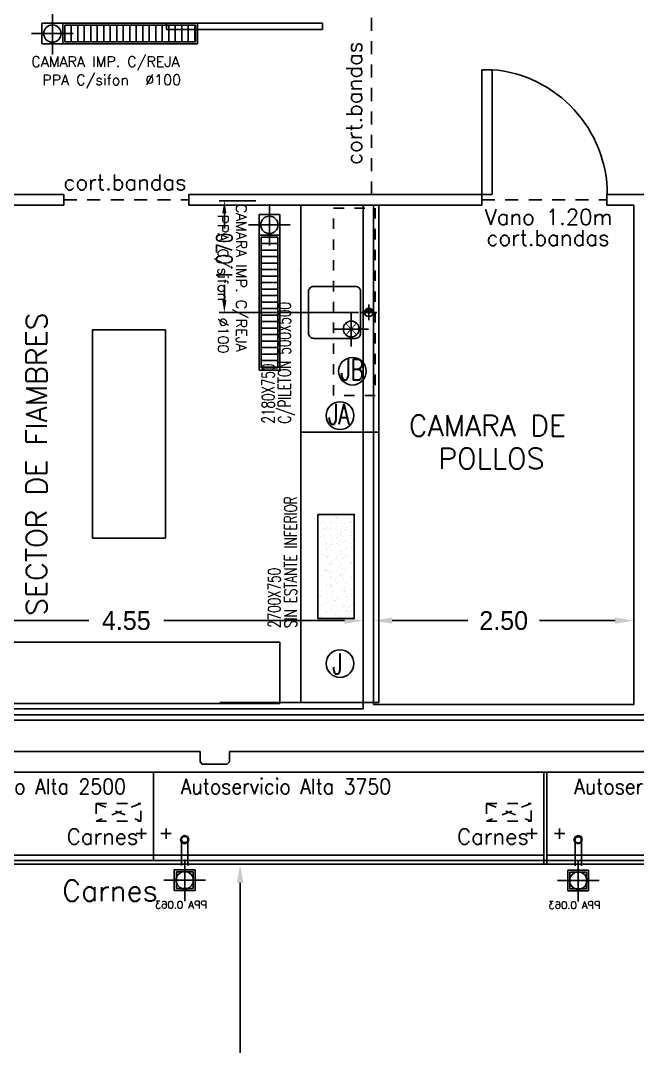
# Model space of a CAD drawing. Header units: metres. Extents: x 95 to 486, y 2972 to 3465.
# Drawn here: x 193.41 to 199.34, y 3024.58 to 3034.44 of the extents above; entities that cross this region are included whole.
import ezdxf
from ezdxf.enums import TextEntityAlignment as Align

# ---------------------------------------------------------------- set-up
doc = ezdxf.new("R2010")
doc.units = ezdxf.units.M
for name, pattern in [('HIDDEN', [0.375, 0.25, -0.125]), ('HIDDEN2', [0.1875, 0.125, -0.0625]), ('TRATTEGGIATA2', [0.375, 0.25, -0.125])]:
    doc.linetypes.add(name, pattern=pattern)
for name, color, linetype in [('0_CAMARAS', 4, 'Continuous'), ('0_MUROS', 7, 'Continuous'), ('C_COTAS', 5, 'Continuous'), ('E_EXHIBIDORAS', 1, 'Continuous'), ('E_INOXIGAS', 1, 'Continuous'), ('I-EXHIBIDORAS', 10, 'HIDDEN'), ('I_AGUA', 160, 'Continuous'), ('I_DESAGUES', 224, 'Continuous'), ('INO-AGUA', 161, 'Continuous'), ('INO-DESAGUES', 161, 'Continuous'), ('INOXI', 1, 'Continuous'), ('T_ITEMS', 142, 'Continuous'), ('T_TEXTOS', 3, 'Continuous'), ('T_TEXTOS-EQUIPAMIENTO', 5, 'Continuous')]:
    doc.layers.add(name, color=color, linetype=linetype)
doc.styles.add('ROMANS', font='romans.shx', dxfattribs={"width": 0.8, "height": 0.15})
doc.styles.add('TESTI15', font='romans.shx', dxfattribs={"width": 0.9, "height": 1.5})
doc.dimstyles.new('PLANOS', dxfattribs={"dimscale": 0, "dimtxt": 0.12, "dimasz": 0.12, "dimexe": 0.05, "dimexo": 0.02, "dimgap": 0.04, "dimtad": 0, "dimdec": 3, "dimrnd": 0.005, "dimzin": 0, "dimdsep": 46, "dimtxsty": 'ROMANS', "dimcen": 2.5, "dimadec": 0, "dimazin": 0, "dimtfac": 1, "dimtdec": 3, "dimtmove": 2, "dimatfit": 3, "dimfxl": 1, "dimtolj": 1, "dimtzin": 0, "dimarcsym": 0})
doc.dimstyles.new('STANDARD$0', dxfattribs={"dimtxt": 0.2, "dimasz": 0.18, "dimexe": 0.18, "dimexo": 0.0625, "dimgap": 0.09, "dimtad": 0, "dimzin": 0, "dimdsep": 46, "dimtxsty": 'ROMANS', "dimblk": 'OBLIQUE', "dimsah": 1, "dimcen": 0.09, "dimse1": 1, "dimse2": 1, "dimadec": 0, "dimazin": 0, "dimtfac": 1, "dimtofl": 0, "dimtmove": 0, "dimatfit": 3, "dimldrblk": 'OBLIQUE', "dimfxl": 1, "dimtolj": 1, "dimtzin": 0, "dimarcsym": 0})

# ---------------------------------------------------------------- blocks, each defined once
blk = doc.blocks.new('*D36')
at = {"layer": 'C_COTAS', "color": 0, "lineweight": -2, "transparency": 16777216}
for p, q in [((196.41, 3026.3361), (195.3419, 3026.3361)), ((195.5219, 3026.1561), (195.5219, 3024.5252)), ((195.5219, 3022.1743), (195.5219, 3023.8052)), ((196.3204, 3021.9943), (195.3419, 3021.9943))]:
    blk.add_line(p, q, dxfattribs=at)
at = {"layer": 'C_COTAS', "color": 0, "transparency": 16777216}
for points in [[(195.4919, 3026.1561), (195.5519, 3026.1561), (195.5219, 3026.3361)], [(195.4919, 3022.1743), (195.5519, 3022.1743), (195.5219, 3021.9943)]]:
    blk.add_solid(points, dxfattribs=at)
at = {"layer": 'DEFPOINTS', "color": 0, "transparency": 16777216}
for p in [(195.5219, 3026.3361), (196.4725, 3026.3361), (196.3829, 3021.9943)]:
    blk.add_point(p, dxfattribs=at)
at = {"layer": 'C_COTAS', "color": 0, "transparency": 16777216, "insert": (195.5219, 3024.1652), "char_height": 0.18, "attachment_point": 5, "rotation": 90}
blk.add_mtext('\\A1;4.34', dxfattribs=at)
blk = doc.blocks.new('*D42')
at = {"layer": 'C_COTAS', "color": 0, "lineweight": -2, "transparency": 16777216}
for p, q in [((192.1537, 3027.8935), (192.1537, 3028.8572)), ((196.7037, 3027.8935), (196.7037, 3028.8572)), ((192.3337, 3028.6772), (194.0687, 3028.6772)), ((196.5237, 3028.6772), (194.7887, 3028.6772))]:
    blk.add_line(p, q, dxfattribs=at)
at = {"layer": 'C_COTAS', "color": 0, "transparency": 16777216}
for points in [[(192.3337, 3028.7072), (192.3337, 3028.6472), (192.1537, 3028.6772)], [(196.5237, 3028.7072), (196.5237, 3028.6472), (196.7037, 3028.6772)]]:
    blk.add_solid(points, dxfattribs=at)
at = {"layer": 'DEFPOINTS', "color": 0, "transparency": 16777216}
for p in [(196.7037, 3028.6772), (192.1537, 3027.831), (196.7037, 3027.831)]:
    blk.add_point(p, dxfattribs=at)
at = {"layer": 'C_COTAS', "color": 0, "transparency": 16777216, "insert": (194.4287, 3028.6772), "char_height": 0.18, "attachment_point": 5}
blk.add_mtext('\\A1;4.55', dxfattribs=at)
blk = doc.blocks.new('*D43')
at = {"layer": 'C_COTAS', "color": 0, "lineweight": -2, "transparency": 16777216}
for p, q in [((196.8037, 3027.9335), (196.8037, 3028.8572)), ((199.3037, 3027.9335), (199.3037, 3028.8572)), ((196.9837, 3028.6772), (197.7087, 3028.6772)), ((199.1237, 3028.6772), (198.3987, 3028.6772))]:
    blk.add_line(p, q, dxfattribs=at)
at = {"layer": 'C_COTAS', "color": 0, "transparency": 16777216}
for points in [[(196.9837, 3028.7072), (196.9837, 3028.6472), (196.8037, 3028.6772)], [(199.1237, 3028.7072), (199.1237, 3028.6472), (199.3037, 3028.6772)]]:
    blk.add_solid(points, dxfattribs=at)
at = {"layer": 'DEFPOINTS', "color": 0, "transparency": 16777216}
for p in [(199.3037, 3028.6772), (196.8037, 3027.871), (199.3037, 3027.871)]:
    blk.add_point(p, dxfattribs=at)
at = {"layer": 'C_COTAS', "color": 0, "transparency": 16777216, "insert": (198.0537, 3028.6772), "char_height": 0.18, "attachment_point": 5}
blk.add_mtext('\\A1;2.50', dxfattribs=at)
blk = doc.blocks.new('*D58')
at = {"layer": 'DEFPOINTS', "color": 0, "transparency": 16777216}
for p in [(195.3705, 3032.711), (195.6937, 3032.711), (196.6787, 3031.6396)]:
    blk.add_point(p, dxfattribs=at)
at = {"layer": 'I_AGUA', "color": 0, "lineweight": -2, "transparency": 16777216}
for p, q in [((195.6737, 3032.711), (195.3205, 3032.711)), ((195.3705, 3032.591), (195.3705, 3032.4467)), ((195.3705, 3031.7596), (195.3705, 3031.9039)), ((196.6587, 3031.6396), (195.3205, 3031.6396))]:
    blk.add_line(p, q, dxfattribs=at)
at = {"layer": 'I_AGUA', "color": 0, "transparency": 16777216}
for points in [[(195.3505, 3032.591), (195.3905, 3032.591), (195.3705, 3032.711)], [(195.3505, 3031.7596), (195.3905, 3031.7596), (195.3705, 3031.6396)]]:
    blk.add_solid(points, dxfattribs=at)
at = {"layer": 'I_AGUA', "color": 0, "transparency": 16777216, "insert": (195.3705, 3032.1753), "char_height": 0.15, "attachment_point": 5, "rotation": 90, "style": 'ROMANS'}
blk.add_mtext('\\A1;1.070', dxfattribs=at)
blk = doc.blocks.new('AAFF')
at = {"layer": 'I_AGUA', "color": 14}
for p, q in [((0, -0.0758), (0, 0.0757)), ((-0.0757, 0), (0.0757, 0))]:
    blk.add_line(p, q, dxfattribs=at)
at = {"layer": 'I_AGUA'}
blk.add_circle((0, 0), 0.0407, dxfattribs=at)
blk = doc.blocks.new('A$C58FD04BF')
at = {"layer": 'INO-AGUA'}
for points in [[(0, 0.0815, 0.414214), (-0.0407, 0.0407), (0, 0.0407)], [(0, 0), (0, 0.0407), (-0.0407, 0.0407, 0.414214)]]:
    blk.add_hatch(color=256, dxfattribs=at).paths.add_polyline_path(points)
blk.add_blockref('AAFF', (0, 0.0408), dxfattribs=at)
blk = doc.blocks.new('AADES')
at = {"layer": 'INO-DESAGUES', "color": 14}
for p, q in [((0, 0.1664), (0, -0.1664)), ((-0.1663, 0), (0.1664, 0))]:
    blk.add_line(p, q, dxfattribs=at)
at = {"layer": 'INO-DESAGUES', "const_width": 0.008}
for points in [[(-0.057, 0.0508), (0.057, -0.0509)], [(0.0552, 0.0528), (-0.0552, -0.0527)]]:
    blk.add_lwpolyline(points, dxfattribs=at)
at = {"layer": 'INO-DESAGUES'}
blk.add_circle((0, 0), 0.0764, dxfattribs=at)
blk = doc.blocks.new('500X500')
at = {"color": 40}
blk.add_lwpolyline([(0.15, -0.575), (0.15, -0.175, -0.414214), (0.2, -0.125), (0.6, -0.125, -0.414214), (0.65, -0.175), (0.65, -0.575, -0.414214), (0.6, -0.625), (0.2, -0.625, -0.414214)], format="xyb", close=True, dxfattribs=at)
at = {"layer": 'INOXI', "color": 8}
for p in [(0, 0), (0.8, 0), (0, -0.7), (0.8, -0.7)]:
    blk.add_point(p, dxfattribs=at)
at = {"layer": 'INO-AGUA', "linetype": 'Continuous'}
blk.add_blockref('A$C58FD04BF', (0.4, -0.086), dxfattribs=at)
at = {"layer": 'INO-DESAGUES'}
blk.add_blockref('AADES', (0.56, -0.2151), dxfattribs=at)
blk = doc.blocks.new('*X12')
at = {"color": 0}
for p, q in [((1.0396, 1.302), (1.0396, 1.302)), ((1.0656, 1.3054), (1.0656, 1.3054)), ((1.0726, 1.3217), (1.0726, 1.3217)), ((1.0729, 1.3171), (1.0729, 1.3171)), ((1.0818, 1.3133), (1.0818, 1.3133)), ((1.1062, 1.3108), (1.1062, 1.3108)), ((1.1484, 1.3183), (1.1484, 1.3183)), ((1.1741, 1.3197), (1.1741, 1.3197)), ((1.2002, 1.3231), (1.2002, 1.3231)), ((1.2008, 1.3165), (1.2008, 1.3165)), ((1.2408, 1.3285), (1.2408, 1.3285)), ((1.2757, 1.3173), (1.2757, 1.3173)), ((1.3041, 1.3186), (1.3041, 1.3186)), ((1.3087, 1.3374), (1.3087, 1.3374)), ((1.3348, 1.3408), (1.3348, 1.3408)), ((1.3359, 1.3213), (1.3359, 1.3213)), ((1.3754, 1.3462), (1.3754, 1.3462)), ((1.4598, 1.3189), (1.4598, 1.3189)), ((1.4668, 1.323), (1.4668, 1.323)), ((1.4757, 1.3156), (1.4757, 1.3156)), ((1.4849, 1.3072), (1.4849, 1.3072)), ((1.5947, 1.3224), (1.5947, 1.3224)), ((1.6155, 1.3191), (1.6155, 1.3191)), ((1.6787, 1.3112), (1.6787, 1.3112)), ((1.7297, 1.3273), (1.7297, 1.3273)), ((1.7712, 1.3194), (1.7712, 1.3194)), ((1.8606, 1.3289), (1.8606, 1.3289)), ((1.8788, 1.3095), (1.8788, 1.3095)), ((1.888, 1.301), (1.888, 1.301)), ((1.8932, 1.2849), (1.8932, 1.2849)), ((1.9192, 1.2883), (1.9192, 1.2883)), ((1.9269, 1.3197), (1.9269, 1.3197)), ((1.9599, 1.2937), (1.9599, 1.2937)), ((1.9885, 1.3283), (1.9885, 1.3283)), ((1.0055, 1.2653), (1.0055, 1.2653)), ((1.033, 1.1928), (1.033, 1.1928)), ((1.0761, 1.2207), (1.0761, 1.2207)), ((1.0918, 1.2549), (1.0918, 1.2549)), ((1.1128, 1.2414), (1.1128, 1.2414)), ((1.1253, 1.2734), (1.1253, 1.2734)), ((1.1405, 1.2702), (1.1405, 1.2702)), ((1.1523, 1.1874), (1.1523, 1.1874)), ((1.1751, 1.2278), (1.1751, 1.2278)), ((1.1843, 1.2194), (1.1843, 1.2194)), ((1.1887, 1.1931), (1.1887, 1.1931)), ((1.204, 1.2201), (1.204, 1.2201)), ((1.2202, 1.1963), (1.2202, 1.1963)), ((1.2463, 1.1997), (1.2463, 1.1997)), ((1.2475, 1.2552), (1.2475, 1.2552)), ((1.2685, 1.2417), (1.2685, 1.2417)), ((1.2714, 1.2719), (1.2714, 1.2719)), ((1.2869, 1.2051), (1.2869, 1.2051)), ((1.3254, 1.2717), (1.3254, 1.2717)), ((1.3346, 1.2633), (1.3346, 1.2633)), ((1.339, 1.225), (1.339, 1.225)), ((1.3445, 1.1934), (1.3445, 1.1934)), ((1.3548, 1.214), (1.3548, 1.214)), ((1.3781, 1.2234), (1.3781, 1.2234)), ((1.3809, 1.2175), (1.3809, 1.2175)), ((1.3993, 1.2713), (1.3993, 1.2713)), ((1.4032, 1.2554), (1.4032, 1.2554)), ((1.4215, 1.2228), (1.4215, 1.2228)), ((1.4243, 1.242), (1.4243, 1.242)), ((1.4699, 1.2267), (1.4699, 1.2267)), ((1.4894, 1.2317), (1.4894, 1.2317)), ((1.5002, 1.1937), (1.5002, 1.1937)), ((1.5154, 1.2352), (1.5154, 1.2352)), ((1.5284, 1.2673), (1.5284, 1.2673)), ((1.5344, 1.2761), (1.5344, 1.2761)), ((1.5561, 1.2405), (1.5561, 1.2405)), ((1.5589, 1.2557), (1.5589, 1.2557)), ((1.5782, 1.2217), (1.5782, 1.2217)), ((1.58, 1.2423), (1.58, 1.2423)), ((1.5874, 1.2133), (1.5874, 1.2133)), ((1.5978, 1.226), (1.5978, 1.226)), ((1.624, 1.2495), (1.624, 1.2495)), ((1.65, 1.2529), (1.65, 1.2529)), ((1.6559, 1.1939), (1.6559, 1.1939)), ((1.6652, 1.2778), (1.6652, 1.2778)), ((1.6907, 1.2582), (1.6907, 1.2582)), ((1.7146, 1.256), (1.7146, 1.256)), ((1.7285, 1.2656), (1.7285, 1.2656)), ((1.7329, 1.2309), (1.7329, 1.2309)), ((1.7357, 1.2426), (1.7357, 1.2426)), ((1.7377, 1.2571), (1.7377, 1.2571)), ((1.7586, 1.2672), (1.7586, 1.2672)), ((1.7812, 1.2173), (1.7812, 1.2173)), ((1.7846, 1.2706), (1.7846, 1.2706)), ((1.7932, 1.2772), (1.7932, 1.2772)), ((1.8116, 1.1942), (1.8116, 1.1942)), ((1.8253, 1.276), (1.8253, 1.276)), ((1.8637, 1.2326), (1.8637, 1.2326)), ((1.8703, 1.2563), (1.8703, 1.2563)), ((1.8914, 1.2429), (1.8914, 1.2429)), ((1.9282, 1.282), (1.9282, 1.282)), ((1.9313, 1.1857), (1.9313, 1.1857)), ((1.9315, 1.2612), (1.9315, 1.2612)), ((1.9673, 1.1945), (1.9673, 1.1945)), ((1.9813, 1.2156), (1.9813, 1.2156)), ((1.9905, 1.2071), (1.9905, 1.2071)), ((1.9916, 1.232), (1.9916, 1.232)), ((1.0086, 1.169), (1.0086, 1.169)), ((1.0177, 1.1696), (1.0177, 1.1696)), ((1.0248, 1.184), (1.0248, 1.184)), ((1.034, 1.1755), (1.034, 1.1755)), ((1.0775, 1.1356), (1.0775, 1.1356)), ((1.0792, 1.1244), (1.0792, 1.1244)), ((1.0857, 1.1786), (1.0857, 1.1786)), ((1.1117, 1.182), (1.1117, 1.182)), ((1.1273, 1.09), (1.1273, 1.09)), ((1.1321, 1.1297), (1.1321, 1.1297)), ((1.1437, 1.1739), (1.1437, 1.1739)), ((1.1532, 1.1162), (1.1532, 1.1162)), ((1.2071, 1.1238), (1.2071, 1.1238)), ((1.2278, 1.1795), (1.2278, 1.1795)), ((1.2746, 1.1755), (1.2746, 1.1755)), ((1.2776, 1.1339), (1.2776, 1.1339)), ((1.2868, 1.1255), (1.2868, 1.1255)), ((1.2878, 1.13), (1.2878, 1.13)), ((1.3089, 1.1165), (1.3089, 1.1165)), ((1.3303, 1.0856), (1.3303, 1.0856)), ((1.3422, 1.1286), (1.3422, 1.1286)), ((1.4009, 1.0906), (1.4009, 1.0906)), ((1.4025, 1.1749), (1.4025, 1.1749)), ((1.427, 1.0941), (1.427, 1.0941)), ((1.4279, 1.1778), (1.4279, 1.1778)), ((1.4371, 1.1694), (1.4371, 1.1694)), ((1.4436, 1.1302), (1.4436, 1.1302)), ((1.4646, 1.1168), (1.4646, 1.1168)), ((1.4676, 1.0994), (1.4676, 1.0994)), ((1.4731, 1.1303), (1.4731, 1.1303)), ((1.4806, 1.1295), (1.4806, 1.1295)), ((1.5355, 1.1084), (1.5355, 1.1084)), ((1.5375, 1.1798), (1.5375, 1.1798)), ((1.5615, 1.1118), (1.5615, 1.1118)), ((1.5993, 1.1305), (1.5993, 1.1305)), ((1.601, 1.1297), (1.601, 1.1297)), ((1.6022, 1.1171), (1.6022, 1.1171)), ((1.6203, 1.1171), (1.6203, 1.1171)), ((1.6309, 1.1734), (1.6309, 1.1734)), ((1.6684, 1.1814), (1.6684, 1.1814)), ((1.6701, 1.1261), (1.6701, 1.1261)), ((1.6807, 1.1278), (1.6807, 1.1278)), ((1.6899, 1.1193), (1.6899, 1.1193)), ((1.6961, 1.1295), (1.6961, 1.1295)), ((1.736, 1.1346), (1.736, 1.1346)), ((1.7368, 1.1349), (1.7368, 1.1349)), ((1.755, 1.1308), (1.755, 1.1308)), ((1.7761, 1.1174), (1.7761, 1.1174)), ((1.7963, 1.1808), (1.7963, 1.1808)), ((1.8047, 1.1438), (1.8047, 1.1438)), ((1.8307, 1.1472), (1.8307, 1.1472)), ((1.831, 1.1717), (1.831, 1.1717)), ((1.8402, 1.1632), (1.8402, 1.1632)), ((1.8669, 1.1362), (1.8669, 1.1362)), ((1.8714, 1.1526), (1.8714, 1.1526)), ((1.8837, 1.1234), (1.8837, 1.1234)), ((1.9107, 1.1311), (1.9107, 1.1311)), ((1.9318, 1.1177), (1.9318, 1.1177)), ((1.9345, 1.0894), (1.9345, 1.0894)), ((1.9393, 1.1615), (1.9393, 1.1615)), ((1.9653, 1.1649), (1.9653, 1.1649)), ((1.9948, 1.1356), (1.9948, 1.1356)), ((1.0118, 1.0727), (1.0118, 1.0727)), ((1.0168, 1.0042), (1.0168, 1.0042)), ((1.0232, 1.0409), (1.0232, 1.0409)), ((1.0638, 1.0463), (1.0638, 1.0463)), ((1.0734, 1.0676), (1.0734, 1.0676)), ((1.0824, 1.0281), (1.0824, 1.0281)), ((1.1318, 1.0552), (1.1318, 1.0552)), ((1.1365, 1.0816), (1.1365, 1.0816)), ((1.1468, 1.0775), (1.1468, 1.0775)), ((1.1578, 1.0586), (1.1578, 1.0586)), ((1.1725, 1.0045), (1.1725, 1.0045)), ((1.18, 1.0417), (1.18, 1.0417)), ((1.1984, 1.064), (1.1984, 1.064)), ((1.2103, 1.0274), (1.2103, 1.0274)), ((1.2291, 1.0679), (1.2291, 1.0679)), ((1.2663, 1.0729), (1.2663, 1.0729)), ((1.2777, 1.0792), (1.2777, 1.0792)), ((1.2924, 1.0763), (1.2924, 1.0763)), ((1.3282, 1.0048), (1.3282, 1.0048)), ((1.333, 1.0817), (1.333, 1.0817)), ((1.3453, 1.0323), (1.3453, 1.0323)), ((1.3801, 1.04), (1.3801, 1.04)), ((1.3848, 1.0682), (1.3848, 1.0682)), ((1.3893, 1.0316), (1.3893, 1.0316)), ((1.4056, 1.0786), (1.4056, 1.0786)), ((1.4762, 1.034), (1.4762, 1.034)), ((1.4839, 1.005), (1.4839, 1.005)), ((1.5304, 1.0839), (1.5304, 1.0839)), ((1.5396, 1.0755), (1.5396, 1.0755)), ((1.5405, 1.0685), (1.5405, 1.0685)), ((1.5407, 1.0834), (1.5407, 1.0834)), ((1.5831, 1.0356), (1.5831, 1.0356)), ((1.6041, 1.0334), (1.6041, 1.0334)), ((1.6396, 1.0053), (1.6396, 1.0053)), ((1.6715, 1.0851), (1.6715, 1.0851)), ((1.6962, 1.0687), (1.6962, 1.0687)), ((1.7162, 1.0027), (1.7162, 1.0027)), ((1.7334, 1.0795), (1.7334, 1.0795)), ((1.7392, 1.0382), (1.7392, 1.0382)), ((1.7422, 1.0061), (1.7422, 1.0061)), ((1.7829, 1.0115), (1.7829, 1.0115)), ((1.7832, 1.0339), (1.7832, 1.0339)), ((1.7924, 1.0254), (1.7924, 1.0254)), ((1.7953, 1.0056), (1.7953, 1.0056)), ((1.7995, 1.0845), (1.7995, 1.0845)), ((1.8508, 1.0204), (1.8508, 1.0204)), ((1.852, 1.069), (1.852, 1.069)), ((1.87, 1.0399), (1.87, 1.0399)), ((1.8768, 1.0238), (1.8768, 1.0238)), ((1.9175, 1.0292), (1.9175, 1.0292)), ((1.9335, 1.0778), (1.9335, 1.0778)), ((1.9427, 1.0693), (1.9427, 1.0693)), ((1.9511, 1.0059), (1.9511, 1.0059)), ((1.9854, 1.0381), (1.9854, 1.0381)), ((1.9862, 1.0295), (1.9862, 1.0295)), ((1.9979, 1.0393), (1.9979, 1.0393))]:
    blk.add_line(p, q, dxfattribs=at)
blk = doc.blocks.new('Tc100')
at = {"color": 40}
blk.add_lwpolyline([(-0.4974, -0.1777), (-0.4974, 0.1723), (0.5026, 0.1723), (0.5026, -0.1777)], close=True, dxfattribs=at)
at = {"color": 9}
blk.add_blockref('*X12', (-1.4974, -1.1777), dxfattribs=at)
blk = doc.blocks.new('lateral derecho')
at = {"layer": 'E_EXHIBIDORAS', "color": 1}
for p, q in [((412153.2, 429715.3), (412153.2, 430550.3)), ((412153.2, 430550.3), (412153.2, 429700.3)), ((412153.2, 430550.3), (412153.2, 429700.3)), ((412153.2, 430550.3), (412153.2, 429700.3))]:
    blk.add_line(p, q, dxfattribs=at)
at = {"layer": 'E_EXHIBIDORAS'}
for p in [(412153.2, 429665.3), (412183.2, 430550.3)]:
    blk.add_line(p, (412153.2, 430550.3), dxfattribs=at)
at = {"layer": 'E_EXHIBIDORAS', "color": 3, "linetype": 'ByBlock'}
for p, q in [((412153.2, 429665.3), (412153.2, 430550.3)), ((412183.2, 429665.3), (412183.2, 430550.3)), ((412183.2, 429665.3), (412183.2, 430550.3)), ((412183.2, 429665.3), (412183.2, 430550.3)), ((412168.2, 429700.3), (412153.2, 429700.3)), ((412153.2, 429665.3), (412183.2, 429665.3))]:
    blk.add_line(p, q, dxfattribs=at)
at = {"layer": 'E_EXHIBIDORAS', "color": 3}
blk.add_line((412183.2, 429665.3), (412183.2, 430550.3), dxfattribs=at)
at = {"layer": 'E_EXHIBIDORAS', "color": 1, "linetype": 'ByBlock'}
blk.add_line((412183.2, 429665.3), (412183.2, 429715.3), dxfattribs=at)
at = {"layer": 'E_EXHIBIDORAS', "color": 3, "linetype": 'ByBlock'}
blk.add_arc((412167.3, 429716.1), 15.8, 272.96352, 357.03648, dxfattribs=at)
blk = doc.blocks.new('2500')
at = {"layer": 'E_EXHIBIDORAS'}
for p, q in [((411945.5, 428701.4), (409445.5, 428701.4)), ((409445.5, 428701.4), (409445.5, 427851.4)), ((411945.5, 428701.4), (411945.5, 427851.4)), ((409567.1, 428111.4), (409517.1, 428111.4)), ((409567.1, 428111.4), (409567.1, 428161.4)), ((409567.1, 428111.4), (409567.1, 428061.4)), ((409567.1, 428111.4), (409617.1, 428111.4)), ((411830.5, 428111.4), (411780.5, 428111.4)), ((411830.5, 428111.4), (411830.5, 428161.4)), ((411830.5, 428111.4), (411830.5, 428061.4)), ((411830.5, 428111.4), (411880.5, 428111.4)), ((409705.5, 428053.5), (409717, 428081.5)), ((409716.8, 428025.5), (409705.5, 428053.5)), ((409745.5, 428013.4), (409716.8, 428025.5)), ((409717, 428081.5), (409744.9, 428093.4)), ((409744.9, 428093.4), (409773.6, 428081.9)), ((409745.5, 427903.4), (409745.5, 428053.4)), ((409773.9, 428025.3), (409745.5, 428013.4)), ((409773.6, 428081.9), (409785.5, 428053.3)), ((409785.5, 428053.3), (409773.9, 428025.3)), ((409445.5, 427851.4), (411945.5, 427851.4)), ((411915.5, 427816.4), (411945.5, 427816.4))]:
    blk.add_line(p, q, dxfattribs=at)
at = {"layer": 'E_EXHIBIDORAS', "linetype": 'TRATTEGGIATA2'}
for p, q in [((411395.5, 428401.4), (411825.5, 428401.4)), ((411395.5, 428401.4), (411825.5, 428231.4)), ((411825.5, 428401.4), (411395.5, 428231.4)), ((411395.5, 428401.4), (411395.5, 428231.4)), ((411825.5, 428231.4), (411825.5, 428401.4)), ((411395.5, 428231.4), (411825.5, 428231.4))]:
    blk.add_line(p, q, dxfattribs=at)
at = {"layer": 'E_EXHIBIDORAS', "color": 3}
for p, q in [((409445.5, 427903.4), (411945.5, 427903.4)), ((411945.5, 427816.4), (409445.5, 427816.4))]:
    blk.add_line(p, q, dxfattribs=at)
at = {"layer": 'E_EXHIBIDORAS', "color": 5, "style": 'TESTI15', "width": 0.9}
blk.add_text('Autoservicio Alta 2500', height=147.999, dxfattribs=at).set_placement((410671.8, 428567.6), align=Align.MIDDLE)
blk = doc.blocks.new('3750')
at = {"layer": 'E_EXHIBIDORAS'}
for p, q in [((411945.5, 430550.3), (408195.5, 430550.3)), ((408195.5, 430550.3), (408195.5, 429700.3)), ((411945.5, 430550.3), (411945.5, 429700.3)), ((408317.1, 429960.3), (408317.1, 430010.3)), ((411830.5, 429960.3), (411830.5, 430010.3)), ((408317.1, 429960.3), (408267.1, 429960.3)), ((408317.1, 429960.3), (408317.1, 429910.3)), ((408317.1, 429960.3), (408367.1, 429960.3)), ((408455.5, 429902.3), (408467, 429930.3)), ((408466.8, 429874.4), (408455.5, 429902.3)), ((408467, 429930.3), (408494.9, 429942.2)), ((408494.9, 429942.2), (408523.6, 429930.7)), ((408523.6, 429930.7), (408535.5, 429902.2)), ((408535.5, 429902.2), (408523.9, 429874.1)), ((411830.5, 429960.3), (411780.5, 429960.3)), ((411830.5, 429960.3), (411830.5, 429910.3)), ((411830.5, 429960.3), (411880.5, 429960.3)), ((408495.5, 429862.3), (408466.8, 429874.4)), ((408523.9, 429874.1), (408495.5, 429862.3)), ((408195.5, 429700.3), (411945.5, 429700.3)), ((410695.5, 429665.3), (408195.5, 429665.3)), ((411915.5, 429665.3), (411945.5, 429665.3))]:
    blk.add_line(p, q, dxfattribs=at)
at = {"layer": 'E_EXHIBIDORAS', "linetype": 'TRATTEGGIATA2'}
for p, q in [((411395.5, 430250.3), (411825.5, 430250.3)), ((411395.5, 430250.3), (411825.5, 430080.3)), ((411825.5, 430250.3), (411395.5, 430080.3)), ((411395.5, 430250.3), (411395.5, 430080.3)), ((411825.5, 430080.3), (411825.5, 430250.3)), ((411395.5, 430080.3), (411825.5, 430080.3))]:
    blk.add_line(p, q, dxfattribs=at)
at = {"layer": 'E_EXHIBIDORAS', "color": 3}
for p, q in [((408195.5, 429752.3), (411945.5, 429752.3)), ((411945.5, 429665.3), (408195.5, 429665.3))]:
    blk.add_line(p, q, dxfattribs=at)
at = {"layer": 'E_EXHIBIDORAS', "color": 5, "style": 'TESTI15', "width": 0.9}
blk.add_text('Autoservicio Alta 3750', height=147.999, dxfattribs=at).set_placement((409469, 430416.8), align=Align.MIDDLE)
blk = doc.blocks.new('ppa 0.063')
at = {"layer": 'I_DESAGUES'}
for p, q in [((344.6073, -182.2272), (344.6073, -182.6272)), ((344.5073, -182.5273), (344.5073, -182.3272)), ((344.5073, -182.5273), (344.5073, -182.3272)), ((344.5073, -182.5273), (344.5073, -182.3272)), ((344.5073, -182.5273), (344.5073, -182.3272)), ((344.5073, -182.3272), (344.7073, -182.3272)), ((344.7073, -182.3272), (344.5073, -182.3272)), ((344.6873, -182.3472), (344.5273, -182.3472)), ((344.5273, -182.3472), (344.5273, -182.5073)), ((344.6873, -182.5073), (344.6873, -182.3472)), ((344.7073, -182.5273), (344.7073, -182.3272)), ((344.4073, -182.4272), (344.8073, -182.4272)), ((344.7073, -182.5273), (344.5073, -182.5273)), ((344.5073, -182.5273), (344.7073, -182.5273)), ((344.5273, -182.5073), (344.6873, -182.5073))]:
    blk.add_line(p, q, dxfattribs=at)
blk.add_circle((344.6073, -182.4272), 0.0833, dxfattribs=at)
at = {"layer": 'I_DESAGUES', "style": 'ROMANS'}
blk.add_text('PPA 0.063', height=0.07, dxfattribs=at).set_placement((344.643, -182.6636), align=Align.MIDDLE_CENTER)

msp = doc.modelspace()

# ---------------------------------------------------------------- linework, layer by layer
at = {"layer": '0_CAMARAS', "color": 3, "linetype": 'HIDDEN2'}
for p, q in [((196.7837, 3032.771), (196.7837, 3034.4693)), ((193.8287, 3032.721), (195.0287, 3032.721)), ((197.8437, 3032.721), (199.0437, 3032.721))]:
    msp.add_line(p, q, dxfattribs=at)
at = {"layer": '0_CAMARAS'}
for p, q in [((194.8137, 3034.4193), (196.3137, 3034.4193)), ((194.8137, 3034.4193), (194.8137, 3034.3593)), ((194.8137, 3034.3593), (196.3137, 3034.3593)), ((196.3137, 3034.4193), (196.3137, 3034.3593)), ((197.8437, 3033.971), (197.9437, 3033.971)), ((197.8437, 3032.771), (197.8437, 3033.971)), ((197.9437, 3032.771), (197.9437, 3033.971)), ((193.8287, 3032.771), (192.1537, 3032.771)), ((193.8287, 3032.671), (193.8287, 3032.771)), ((197.8437, 3032.771), (195.0287, 3032.771)), ((195.0287, 3032.671), (195.0287, 3032.771)), ((197.8437, 3032.671), (197.8437, 3032.771)), ((197.8437, 3032.771), (197.9437, 3032.771)), ((199.0437, 3032.671), (199.0437, 3032.771)), ((199.3037, 3032.771), (199.0437, 3032.771)), ((200.3537, 3032.771), (199.0437, 3032.771)), ((193.8287, 3032.671), (192.1537, 3032.671)), ((196.7037, 3032.671), (195.0287, 3032.671)), ((196.7037, 3027.831), (196.7037, 3032.671)), ((196.8037, 3027.871), (196.8037, 3032.671)), ((197.8437, 3032.671), (196.8037, 3032.671)), ((199.3037, 3032.671), (199.0437, 3032.671)), ((199.3037, 3027.871), (199.3037, 3032.671)), ((192.1537, 3027.831), (196.7037, 3027.831)), ((196.8037, 3027.871), (199.3037, 3027.871)), ((192.0937, 3027.771), (196.7537, 3027.771)), ((194.9124, 3027.771), (202.4137, 3027.771)), ((199.3037, 3027.771), (204.3037, 3027.771))]:
    msp.add_line(p, q, dxfattribs=at)
at = {"layer": '0_CAMARAS', "color": 5}
msp.add_arc((197.8437, 3032.771), 1.2052, 0, 85.23636, dxfattribs=at)
at = {"layer": '0_MUROS'}
for p, q in [((207.3921, 3027.7193), (192.0937, 3027.7193)), ((192.0937, 3027.4193), (195.1383, 3027.4193)), ((195.1383, 3027.3193), (195.1383, 3027.4193)), ((195.4183, 3027.4193), (200.9083, 3027.4193)), ((195.4183, 3027.3193), (195.4183, 3027.4193)), ((195.1583, 3027.2993), (195.1383, 3027.3193)), ((195.4183, 3027.3193), (195.3983, 3027.2993)), ((195.1583, 3027.2993), (195.3983, 3027.2993))]:
    msp.add_line(p, q, dxfattribs=at)
at = {"layer": 'E_INOXIGAS'}
for p, q in [((194.1037, 3031.471), (194.1037, 3029.471)), ((194.1037, 3031.471), (194.8037, 3031.471)), ((194.8037, 3029.471), (194.8037, 3031.471)), ((194.1037, 3029.471), (194.8037, 3029.471)), ((192.9037, 3028.471), (195.9037, 3028.471)), ((195.9037, 3028.471), (195.9037, 3027.881)), ((192.9037, 3027.881), (195.9037, 3027.881)), ((196.8537, 3027.8896), (195.3271, 3027.8896))]:
    msp.add_line(p, q, dxfattribs=at)
for points in [[(196.1037, 3032.6696), (196.8537, 3032.6696), (196.8537, 3030.4896), (196.1037, 3030.4896)], [(196.1037, 3030.4896), (196.8537, 3030.4896), (196.8537, 3027.8896), (196.1037, 3027.8896)]]:
    msp.add_lwpolyline(points, close=True, dxfattribs=at)
at = {"layer": 'E_INOXIGAS', "color": 9, "linetype": 'HIDDEN', "ltscale": 0.03}
msp.add_lwpolyline([(196.8201, 3030.8413), (196.4201, 3030.8413), (196.4201, 3032.6413), (196.8201, 3032.6413)], close=True, dxfattribs=at)
at = {"layer": 'I-EXHIBIDORAS'}
for p, q in [((194.9597, 3026.5738), (194.9597, 3026.258)), ((195.0197, 3026.5738), (195.0197, 3026.258)), ((198.7396, 3026.5704), (198.7396, 3026.2546)), ((198.7996, 3026.5704), (198.7996, 3026.2546))]:
    msp.add_line(p, q, dxfattribs=at)
for centre in [(194.9897, 3026.5738), (198.7696, 3026.5704)]:
    msp.add_circle(centre, 0.03, dxfattribs=at)
at = {"layer": 'I_DESAGUES'}
for p, q in [((193.7187, 3034.5192), (193.7187, 3034.1192)), ((193.8187, 3034.4193), (193.6187, 3034.4193)), ((193.6187, 3034.4193), (193.6187, 3034.2192)), ((193.8187, 3034.4193), (195.1137, 3034.4193)), ((193.8187, 3034.2192), (193.8187, 3034.4193)), ((193.8187, 3034.2192), (193.8187, 3034.4193)), ((193.8387, 3034.3993), (195.0937, 3034.3993)), ((193.8387, 3034.2392), (193.8387, 3034.3993)), ((193.8989, 3034.2392), (193.8989, 3034.3993)), ((193.9614, 3034.2392), (193.9614, 3034.3993)), ((194.0239, 3034.2392), (194.0239, 3034.3993)), ((194.0864, 3034.2392), (194.0864, 3034.3993)), ((194.1489, 3034.2392), (194.1489, 3034.3993)), ((194.2114, 3034.2392), (194.2114, 3034.3993)), ((194.2739, 3034.2392), (194.2739, 3034.3993)), ((194.3364, 3034.2392), (194.3364, 3034.3993)), ((194.3989, 3034.2392), (194.3989, 3034.3993)), ((194.4614, 3034.2392), (194.4614, 3034.3993)), ((194.5239, 3034.2392), (194.5239, 3034.3993)), ((194.5864, 3034.2392), (194.5864, 3034.3993)), ((194.6489, 3034.2392), (194.6489, 3034.3993)), ((194.7114, 3034.2392), (194.7114, 3034.3993)), ((194.7739, 3034.2392), (194.7739, 3034.3993)), ((194.8364, 3034.2392), (194.8364, 3034.3993)), ((194.8989, 3034.2392), (194.8989, 3034.3993)), ((194.9614, 3034.2392), (194.9614, 3034.3993)), ((195.0239, 3034.2392), (195.0239, 3034.3993)), ((195.0864, 3034.2392), (195.0864, 3034.3993)), ((195.0937, 3034.3993), (195.0937, 3034.2392)), ((195.1137, 3034.4193), (195.1137, 3034.2192)), ((193.5187, 3034.3192), (193.9187, 3034.3192)), ((195.0937, 3034.2392), (193.8387, 3034.2392)), ((193.6187, 3034.2192), (193.8187, 3034.2192)), ((195.1137, 3034.2192), (193.8187, 3034.2192)), ((195.8037, 3032.6809), (195.8037, 3032.2809)), ((195.7037, 3032.581), (195.7037, 3032.3809)), ((195.9037, 3032.581), (195.7037, 3032.581)), ((195.9037, 3032.3809), (195.9037, 3032.581)), ((196.0037, 3032.4809), (195.6037, 3032.4809)), ((195.7037, 3031.0859), (195.7037, 3032.3809)), ((195.7037, 3032.3809), (195.9037, 3032.3809)), ((195.7037, 3032.3809), (195.9037, 3032.3809)), ((195.7237, 3031.1059), (195.7237, 3032.3609)), ((195.7237, 3032.3609), (195.8837, 3032.3609)), ((195.8837, 3032.3609), (195.8837, 3031.1059)), ((195.9037, 3032.3809), (195.9037, 3031.0859)), ((195.7237, 3032.3008), (195.8837, 3032.3008)), ((195.7237, 3032.2383), (195.8837, 3032.2383)), ((195.7237, 3032.1758), (195.8837, 3032.1758)), ((195.7237, 3032.1133), (195.8837, 3032.1133)), ((195.7237, 3032.0508), (195.8837, 3032.0508)), ((195.7237, 3031.9883), (195.8837, 3031.9883)), ((195.7237, 3031.9258), (195.8837, 3031.9258)), ((195.7237, 3031.8633), (195.8837, 3031.8633)), ((195.7237, 3031.8008), (195.8837, 3031.8008)), ((195.7237, 3031.7383), (195.8837, 3031.7383)), ((195.7237, 3031.6758), (195.8837, 3031.6758)), ((195.7237, 3031.6133), (195.8837, 3031.6133)), ((195.7237, 3031.5508), (195.8837, 3031.5508)), ((195.7237, 3031.4883), (195.8837, 3031.4883)), ((195.7237, 3031.4258), (195.8837, 3031.4258)), ((195.7237, 3031.3633), (195.8837, 3031.3633)), ((195.7237, 3031.3008), (195.8837, 3031.3008)), ((195.7237, 3031.2383), (195.8837, 3031.2383)), ((195.7237, 3031.1758), (195.8837, 3031.1758)), ((195.9037, 3031.0859), (195.7037, 3031.0859)), ((195.7237, 3031.1133), (195.8837, 3031.1133)), ((195.8837, 3031.1059), (195.7237, 3031.1059))]:
    msp.add_line(p, q, dxfattribs=at)
for centre in [(193.7187, 3034.3192), (195.8037, 3032.4809)]:
    msp.add_circle(centre, 0.0833, dxfattribs=at)
at = {"layer": 'T_ITEMS'}
for centre in [(196.6005, 3031.0743), (196.4813, 3030.6475), (196.4813, 3028.2648)]:
    msp.add_circle(centre, 0.1326, dxfattribs=at)

# ---------------------------------------------------------------- block references
at = {"layer": 'E_EXHIBIDORAS', "xscale": 0.001, "yscale": 0.001, "zscale": 0.001}
for name, p in [('2500', (-217.2566, 2598.5197)), ('3750', (-213.5066, 2596.6709)), ('lateral derecho', (-213.7143, 2596.6709)), ('3750', (-209.7266, 2596.6709))]:
    msp.add_blockref(name, p, dxfattribs=at)
at = {"layer": 'E_INOXIGAS', "rotation": 270}
for name, p in [('500X500', (196.8037, 3032.0396)), ('Tc100', (196.4462, 3029.2005))]:
    msp.add_blockref(name, p, dxfattribs=at)
at = {"layer": 'I_DESAGUES', "xscale": -1}
for p in [(539.597, 3208.6102), (543.377, 3208.6068)]:
    msp.add_blockref('ppa 0.063', p, dxfattribs=at)

# ---------------------------------------------------------------- texts
at = {"layer": 'E_INOXIGAS', "color": 9, "style": 'ROMANS', "width": 0.7}
for s, p in [('C/PILETON 500X500', (196.0084, 3030.5718)), ('2180X750', (195.8515, 3030.5718)), ('SIN ESTANTE INFERIOR', (196.067, 3028.6085)), ('2700X750', (195.9101, 3028.6085))]:
    msp.add_text(s, height=0.12, rotation=90, dxfattribs=at).set_placement(p)
at = {"layer": 'I_DESAGUES', "style": 'ROMANS'}
for s, p in [('CAMARA IMP. C/REJA', (193.5167, 3033.9989)), ('PPA C/sifon', (193.6213, 3033.8236)), ('%%c100', (194.6116, 3033.8249))]:
    msp.add_text(s, height=0.1, dxfattribs=at).set_placement(p)
for s, p in [('CAMARA IMP. C/REJA', (195.4833, 3032.6829)), ('PPA C/sifon', (195.3081, 3032.5783)), ('%%c100', (195.3094, 3031.588))]:
    msp.add_text(s, height=0.1, rotation=270, dxfattribs=at).set_placement(p)
at = {"layer": 'T_ITEMS', "style": 'ROMANS', "width": 0.7}
for s, p in [('JB', (196.4868, 3030.9889)), ('JA', (196.3677, 3030.5622)), ('J', (196.4092, 3028.1623))]:
    msp.add_text(s, height=0.2, dxfattribs=at).set_placement(p)
at = {"layer": 'T_TEXTOS', "style": 'ROMANS'}
msp.add_text('SECTOR DE FIAMBRES', height=0.2, rotation=90, dxfattribs=at).set_placement((193.6664, 3028.7245))
for s, p in [('CAMARA DE', (197.1419, 3030.4513)), ('POLLOS', (197.4254, 3030.1347)), ('Carnes', (193.8135, 3025.9819))]:
    msp.add_text(s, height=0.2, dxfattribs=at).set_placement(p)
at = {"layer": 'T_TEXTOS-EQUIPAMIENTO', "style": 'ROMANS'}
msp.add_text('cort.bandas', height=0.15, rotation=90, dxfattribs=at).set_placement((196.6155, 3033.6481), align=Align.MIDDLE_CENTER)
for s, p in [('cort.bandas', (194.4168, 3032.89)), ('Vano 1.20m', (198.4859, 3032.5566)), ('cort.bandas', (198.4785, 3032.3555))]:
    msp.add_text(s, height=0.15, dxfattribs=at).set_placement(p, align=Align.MIDDLE_CENTER)
for p in [(193.8563, 3026.5271), (197.6063, 3026.5271)]:
    msp.add_text('Carnes', height=0.15, dxfattribs=at).set_placement(p)

# ---------------------------------------------------------------- dimensions: what is measured, and where the dimension line sits
at = {"layer": 'C_COTAS'}
for base, p1, p2, picture, middle in [((196.7037, 3028.6772), (192.1537, 3027.831), (196.7037, 3027.831), '*D42', (194.4287, 3028.6772)), ((199.3037, 3028.6772), (196.8037, 3027.871), (199.3037, 3027.871), '*D43', (198.0537, 3028.6772))]:
    dim = msp.add_linear_dim(base=base, p1=p1, p2=p2, dimstyle='STANDARD$0', override={"dimtxt": 0.18, "dimtxsty": 'Standard', "dimsah": 0, "dimse1": 0, "dimse2": 0}, dxfattribs=at)
    dim.commit()
    dim.dimension.update_dxf_attribs({"geometry": picture, "text_midpoint": middle})
dim = msp.add_linear_dim(base=(195.5219, 3026.3361), p1=(196.3829, 3021.9943), p2=(196.4725, 3026.3361), angle=90, dimstyle='STANDARD$0', override={"dimtxt": 0.18, "dimtxsty": 'Standard', "dimsah": 0, "dimse1": 0, "dimse2": 0}, dxfattribs=at)
dim.commit()
dim.dimension.update_dxf_attribs({"geometry": '*D36', "text_midpoint": (195.5219, 3024.1652)})
at = {"layer": 'I_AGUA'}
dim = msp.add_linear_dim(base=(195.3705, 3032.711), p1=(196.6787, 3031.6396), p2=(195.6937, 3032.711), angle=90, dimstyle='PLANOS', override={"dimscale": 1}, dxfattribs=at)
dim.commit()
dim.dimension.update_dxf_attribs({"geometry": '*D58', "text_midpoint": (195.3705, 3032.1753)})

doc.saveas('drawing.dxf')
